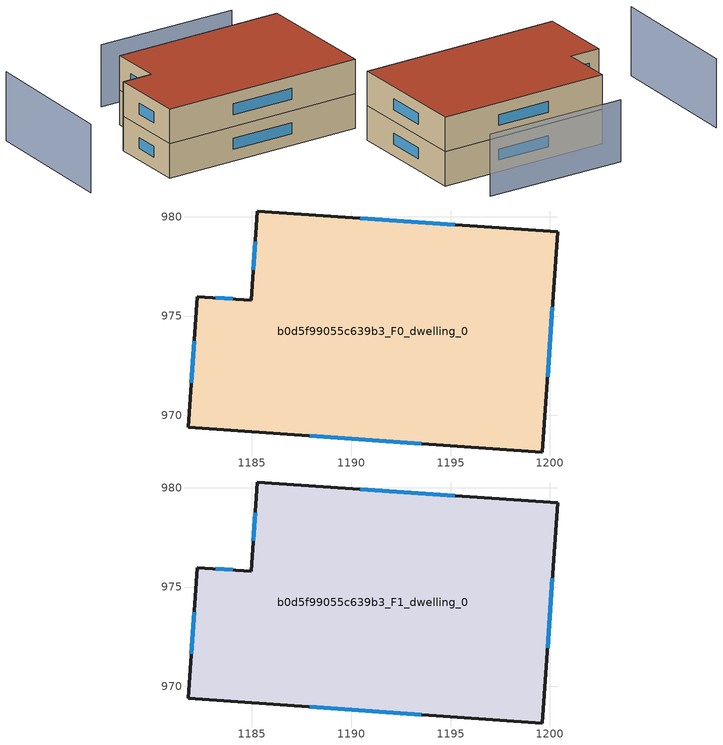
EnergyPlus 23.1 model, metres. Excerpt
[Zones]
b0d5f99055c639b3_F0_dwelling_0
 floor ground (EU_floor_Construction): 1200.39,979.24 1199.61,968.16 1181.8,969.4 1182.26,975.99 1184.96,975.8 1185.27,980.29 z0
 wall outside (EU_wall_Construction): 1181.8,969.4 1199.61,968.16 1200.39,979.24 1185.27,980.29 1184.96,975.8 1182.26,975.99 1181.8,969.4 z0:3
 window (EU_Window_Construction): 1187.9,968.98 1193.52,968.59 / 1182.1,973.73 1181.96,971.65 / 1184.03,975.86 1183.18,975.92 / 1185.16,978.75 1185.06,977.34 / 1195.21,979.6 1190.44,979.93 / 1199.88,971.95 1200.12,975.45 z1.03:1.97
b0d5f99055c639b3_F1_dwelling_0
 floor to b0d5f99055c639b3_F0_dwelling_0 (EU_floor_Construction): 1200.38,979.24 1199.61,968.16 1181.8,969.4 1182.26,975.99 1184.96,975.8 1185.27,980.29 z3
 wall outside (EU_wall_Construction): 1181.8,969.4 1199.61,968.16 1200.39,979.24 1185.27,980.29 1184.96,975.8 1182.26,975.99 1181.8,969.4 z3:6
 window (EU_Window_Construction): 1187.9,968.98 1193.52,968.59 / 1182.1,973.73 1181.96,971.65 / 1184.03,975.86 1183.18,975.92 / 1185.16,978.75 1185.06,977.34 / 1195.21,979.6 1190.44,979.93 / 1199.88,971.95 1200.12,975.45 z4.03:4.97
 roof outside (EU_roof_Construction): 1199.61,968.16 1200.39,979.24 1185.27,980.29 1184.96,975.8 1182.26,975.99 1181.8,969.4 z6
shading: 1176.16,983.37 1175.03,970.97 z0:6; 1198.81,983.05 1186.35,984.03 z0:5.4
[Building]
EU S2 Campaign: North Axis=0; Terrain=City; Solar Distribution=FullExterior
[Site:Location]
Cape.Town.Intl.AP: Latitude=-33.965; Longitude=18.602; Time Zone=2; Elevation=46
[SizingPeriod:WeatherFileDays]
AnnualSizingPeriod: Begin Month=1; Begin Day of Month=1; End Month=12; End Day of Month=31; Day of Week for Start Day=Monday; Use Weather File Daylight Saving Period=No; Use Weather File Rain and Snow Indicators=No
[MATERIAL]
EU_InternalMass_Material: Roughness=MediumRough; Thickness=0.1; Conductivity=1; Density=1800; Specific Heat=900; Thermal Absorptance=0.9; Solar Absorptance=0.7; Visible Absorptance=0.7
[MATERIAL:NOMASS] Roughness=MediumRough; Thermal Absorptance=0.9; Solar Absorptance=0.7; Visible Absorptance=0.7
Name | Thermal Resistance
EU_wall_NoMass | 0.493876
EU_roof_NoMass | 0.449382
EU_floor_NoMass | 1.25
[WINDOWMATERIAL:SIMPLEGLAZINGSYSTEM]
EU_Window_SimpleGlazing: UFactor=4.4; Solar Heat Gain Coefficient=0.85; Visible Transmittance=0.85
[CONSTRUCTION]
EU_wall_Construction: EU_wall_NoMass
EU_roof_Construction: EU_roof_NoMass
EU_floor_Construction: EU_floor_NoMass
EU_Window_Construction: EU_Window_SimpleGlazing
EU_InternalMass_Construction: EU_InternalMass_Material
[ZONE] Type=1; Multiplier=1; Ceiling Height=autocalculate; Volume=558.248; Floor Area=autocalculate; Part of Total Floor Area=Yes
b0d5f99055c639b3_F0_dwelling_0; b0d5f99055c639b3_F1_dwelling_0
[INTERNALMASS] Construction=EU_InternalMass_Construction; Surface Area=186.083
Name | Zone or ZoneList
b0d5f99055c639b3_F0_dwelling_0_EU_InternalMass | b0d5f99055c639b3_F0_dwelling_0
b0d5f99055c639b3_F1_dwelling_0_EU_InternalMass | b0d5f99055c639b3_F1_dwelling_0
[OTHEREQUIPMENT] Fuel Type=Electricity; Design Level Calculation Method=Watts/Area; Power per Zone Floor Area=1; Fraction Latent=0; Fraction Radiant=0; Fraction Lost=0; Carbon Dioxide Generation Rate=0; EndUse Subcategory=EU_Step8_InternalGains
Name | Zone or ZoneList or Space or SpaceList | Schedule
EU_Step8_InternalGain_b0d5f99055c639b3_F0_dwelling_0_f000 | b0d5f99055c639b3_F0_dwelling_0 | EU_Step8_GainSchedule_b0d5f99055c639b3_F0_dwelling_0_f000
EU_Step8_InternalGain_b0d5f99055c639b3_F1_dwelling_0_f000 | b0d5f99055c639b3_F1_dwelling_0 | EU_Step8_GainSchedule_b0d5f99055c639b3_F1_dwelling_0_f000
[ZONEVENTILATION:DESIGNFLOWRATE] Schedule=EU_AlwaysOn; Design Flow Rate Calculation Method=AirChanges/Hour; Air Changes per Hour=0.64; Ventilation Type=Natural; Fan Pressure Rise=0; Fan Total Efficiency=1; Constant Term Coefficient=1; Temperature Term Coefficient=0; Velocity Term Coefficient=0; Velocity Squared Term Coefficient=0; Minimum Indoor Temperature=-100; Maximum Indoor Temperature=100; Delta Temperature=-100; Minimum Outdoor Temperature=-100; Maximum Outdoor Temperature=100; Maximum Wind Speed=40
Name | Zone or ZoneList or Space or SpaceList
EU_ConstantAir_b0d5f99055c639b3_F0_dwelling_0 | b0d5f99055c639b3_F0_dwelling_0
EU_ConstantAir_b0d5f99055c639b3_F1_dwelling_0 | b0d5f99055c639b3_F1_dwelling_0
[HVACTEMPLATE:THERMOSTAT] Constant Heating Setpoint=20; Constant Cooling Setpoint=50
EU_HeatOnly_b0d5f99055c639b3_F0_dwelling_0; EU_HeatOnly_b0d5f99055c639b3_F1_dwelling_0
[HVACTEMPLATE:ZONE:IDEALLOADSAIRSYSTEM] System Availability Schedule=EU_AlwaysOn; Maximum Heating Supply Air Temperature=50; Minimum Cooling Supply Air Temperature=13; Maximum Heating Supply Air Humidity Ratio=0.0156; Minimum Cooling Supply Air Humidity Ratio=0.0077; Heating Limit=NoLimit; Cooling Limit=NoLimit; Heating Availability Schedule=EU_AlwaysOn; Cooling Availability Schedule=EU_CoolingOff; Dehumidification Control Type=ConstantSensibleHeatRatio; Cooling Sensible Heat Ratio=0.7; Dehumidification Setpoint=60; Humidification Control Type=None; Humidification Setpoint=30; Outdoor Air Method=None; Outdoor Air Flow Rate per Person=0.00944; Outdoor Air Flow Rate per Zone Floor Area=0; Outdoor Air Flow Rate per Zone=0; Demand Controlled Ventilation Type=None; Outdoor Air Economizer Type=NoEconomizer; Heat Recovery Type=None; Sensible Heat Recovery Effectiveness=0.7; Latent Heat Recovery Effectiveness=0.65
Name | Template Thermostat
b0d5f99055c639b3_F0_dwelling_0 | EU_HeatOnly_b0d5f99055c639b3_F0_dwelling_0
b0d5f99055c639b3_F1_dwelling_0 | EU_HeatOnly_b0d5f99055c639b3_F1_dwelling_0
[SIZING:ZONE] Zone Cooling Design Supply Air Temperature Input Method=SupplyAirTemperature; Zone Cooling Design Supply Air Temperature=13; Zone Heating Design Supply Air Temperature Input Method=SupplyAirTemperature; Zone Heating Design Supply Air Temperature=50; Zone Cooling Design Supply Air Humidity Ratio=0.008; Zone Heating Design Supply Air Humidity Ratio=0.008; Cooling Design Air Flow Method=DesignDay; Cooling Design Air Flow Rate=0; Cooling Minimum Air Flow per Zone Floor Area=0.000762; Cooling Minimum Air Flow=0; Cooling Minimum Air Flow Fraction=0.2; Heating Design Air Flow Method=DesignDay; Heating Design Air Flow Rate=0; Heating Maximum Air Flow per Zone Floor Area=0.002032; Heating Maximum Air Flow=0.141576; Heating Maximum Air Flow Fraction=0.3; Account for Dedicated Outdoor Air System=No; Dedicated Outdoor Air System Control Strategy=NeutralSupplyAir; Dedicated Outdoor Air Low Setpoint Temperature for Design=autosize; Dedicated Outdoor Air High Setpoint Temperature for Design=autosize; Zone Load Sizing Method=Sensible Load Only No Latent Load; Zone Latent Cooling Design Supply Air Humidity Ratio Input Method=HumidityRatioDifference; Zone Cooling Design Supply Air Humidity Ratio Difference=0.005; Zone Latent Heating Design Supply Air Humidity Ratio Input Method=HumidityRatioDifference; Zone Humidification Design Supply Air Humidity Ratio Difference=0.005
b0d5f99055c639b3_F0_dwelling_0; b0d5f99055c639b3_F1_dwelling_0
[SCHEDULE:CONSTANT]
Name | Hourly Value
EU_AlwaysOn | 1
EU_CoolingOff | 0
[SCHEDULE:FILE] Column Number=1; Rows to Skip at Top=0; Number of Hours of Data=8760; Column Separator=Comma; Interpolate to Timestep=No; Minutes per Item=60; Adjust Schedule for Daylight Savings=Yes
Name | File
EU_Step8_GainSchedule_b0d5f99055c639b3_F0_dwelling_0_f000 | ../../schedules/b0d5f99055c639b3/b0d5f99055c639b3_F0_dwelling_0_f000_gain.csv
EU_Step8_GainSchedule_b0d5f99055c639b3_F1_dwelling_0_f000 | ../../schedules/b0d5f99055c639b3/b0d5f99055c639b3_F1_dwelling_0_f000_gain.csv
